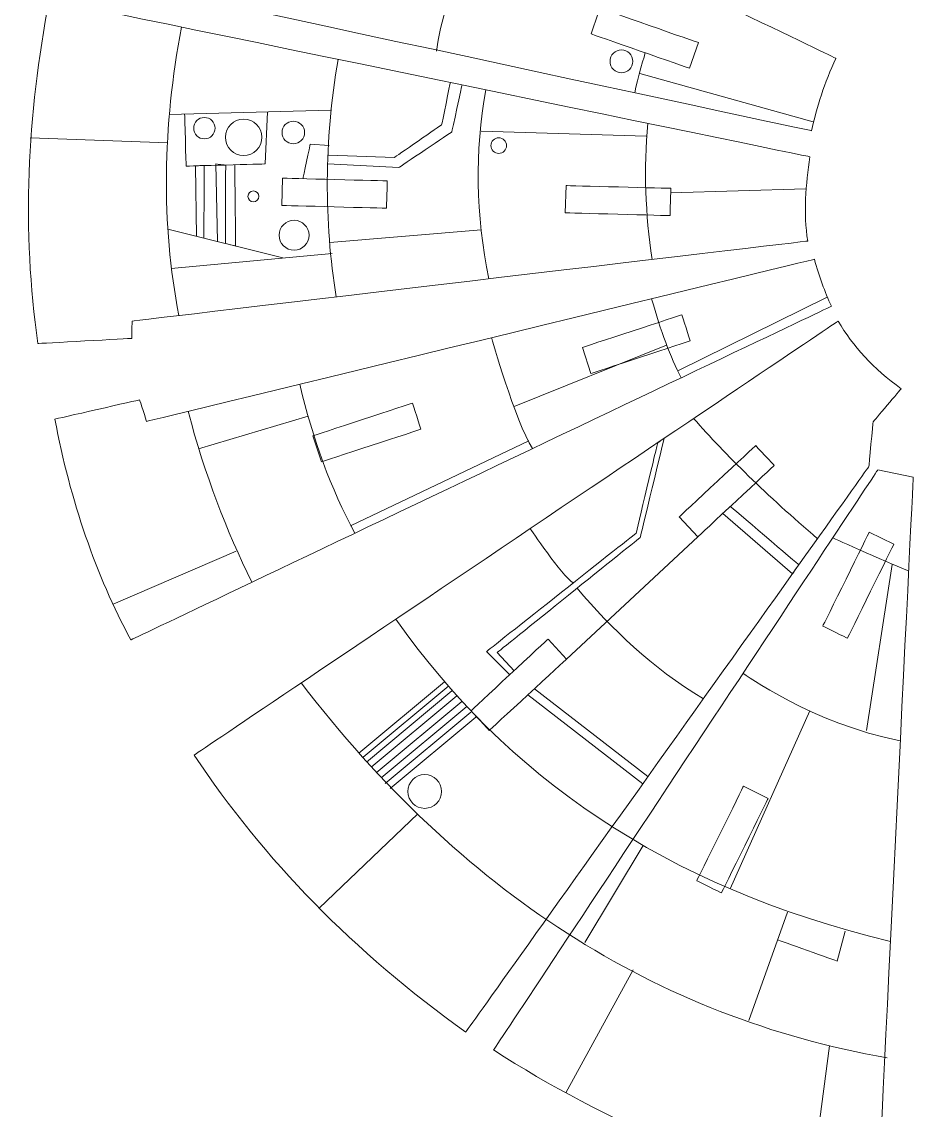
# Model space of a CAD drawing. Header units: centimetres. Extents: x -38.8 to 38.7, y -43.9 to 43.9.
# Drawn here: x -36.52 to -25.69, y -36.06 to -22.84 of the extents above; entities that cross this region are included whole.
import ezdxf

# ---------------------------------------------------------------- set-up
doc = ezdxf.new("R2010")
doc.units = ezdxf.units.CM
doc.header["$MEASUREMENT"] = 0
doc.layers.add('Layer 1', color=7, linetype='Continuous')

msp = doc.modelspace()

# ---------------------------------------------------------------- linework, layer by layer
at = {"layer": 'Layer 1', "color": 114, "lineweight": 20}
for centre, major_axis in [((-29.23351, -23.31786), (0, 0.13845)), ((-34.30032, -24.12925), (0, 0.12974)), ((-33.82407, -24.23949), (0, 0.2213)), ((-33.21993, -24.18217), (0, 0.13752)), ((-30.724, -24.34091), (0, 0.09446)), ((-33.705, -24.95828), (0, 0.06614)), ((-33.21111, -25.43012), (0, 0.18161)), ((-31.62364, -32.1858), (0, 0.20496))]:
    msp.add_ellipse(centre, major_axis=major_axis, ratio=1, dxfattribs=at)
at = {"layer": 'Layer 1', "color": 250, "lineweight": 20}
for points, knots in [([(-26.92411, -24.16099), (-26.86213, -23.88307), (-26.76549, -23.57025), (-26.62678, -23.28149), (-26.62678, -23.28149), (-26.62678, -23.28149), (-35.13201, -19.19197), (-35.13201, -19.19197), (-35.13201, -19.19197), (-35.64276, -20.18892), (-35.91185, -21.03339), (-36.1599, -22.17421), (-36.1599, -22.17421), (-36.1599, -22.17421), (-26.92411, -24.16099), (-26.92411, -24.16099)], [0, 0, 0, 0, 0.2, 0.2, 0.2, 0.20000001, 0.4, 0.4, 0.4, 0.40000001, 0.6, 0.6, 0.6, 0.60000001, 1, 1, 1, 1]), ([(-26.9433, -24.47678), (-26.99355, -24.81545), (-27.0228, -25.15542), (-26.97008, -25.5005), (-26.97008, -25.5005), (-26.97008, -25.5005), (-35.17847, -26.47259), (-35.17847, -26.47259), (-35.17847, -26.47259), (-35.17847, -26.47259), (-35.18398, -26.68326), (-35.18398, -26.68326), (-35.18398, -26.68326), (-35.18398, -26.68326), (-36.32299, -26.74504), (-36.32299, -26.74504), (-36.32299, -26.74504), (-36.51936, -25.37154), (-36.45917, -23.97867), (-36.18441, -22.56959), (-36.18441, -22.56959), (-36.18441, -22.56959), (-26.9433, -24.47678), (-26.9433, -24.47678)], [0, 0, 0, 0, 0.14285714, 0.14285714, 0.14285714, 0.14285715, 0.28571429, 0.28571429, 0.28571429, 0.2857143, 0.42857143, 0.42857143, 0.42857143, 0.42857144, 0.57142857, 0.57142857, 0.57142857, 0.57142858, 0.71428571, 0.71428571, 0.71428571, 0.71428572, 1, 1, 1, 1]), ([(-36.11682, -27.66328), (-35.92928, -28.66529), (-35.61705, -29.55505), (-35.19433, -30.3454), (-35.19433, -30.3454), (-35.19433, -30.3454), (-26.68319, -26.29232), (-26.68319, -26.29232), (-26.68319, -26.29232), (-26.76237, -26.1183), (-26.83275, -25.93089), (-26.88893, -25.72178), (-26.88893, -25.72178), (-26.88893, -25.72178), (-35.00236, -27.69083), (-35.00236, -27.69083), (-35.00236, -27.69083), (-35.00236, -27.69083), (-35.0881, -27.42938), (-35.0881, -27.42938), (-35.0881, -27.42938), (-35.0881, -27.42938), (-36.11682, -27.66328), (-36.11682, -27.66328)], [0, 0, 0, 0, 0.14285714, 0.14285714, 0.14285714, 0.14285715, 0.28571429, 0.28571429, 0.28571429, 0.2857143, 0.42857143, 0.42857143, 0.42857143, 0.42857144, 0.57142857, 0.57142857, 0.57142857, 0.57142858, 0.71428571, 0.71428571, 0.71428571, 0.71428572, 1, 1, 1, 1]), ([(-26.60005, -26.47204), (-26.4219, -26.77776), (-26.1727, -27.05406), (-25.83466, -27.29362), (-25.83466, -27.29362), (-25.83466, -27.29362), (-26.17619, -27.69784), (-26.17619, -27.69784), (-26.17619, -27.69784), (-26.17619, -27.69784), (-26.22741, -28.24026), (-26.22741, -28.24026), (-26.22741, -28.24026), (-26.22741, -28.24026), (-31.12566, -35.10861), (-31.12566, -35.10861), (-31.12566, -35.10861), (-32.48436, -34.13941), (-33.5798, -33.01503), (-34.42467, -31.74296), (-34.42467, -31.74296), (-34.42467, -31.74296), (-26.60005, -26.47204), (-26.60005, -26.47204)], [0, 0, 0, 0, 0.14285714, 0.14285714, 0.14285714, 0.14285715, 0.28571429, 0.28571429, 0.28571429, 0.2857143, 0.42857143, 0.42857143, 0.42857143, 0.42857144, 0.57142857, 0.57142857, 0.57142857, 0.57142858, 0.71428571, 0.71428571, 0.71428571, 0.71428572, 1, 1, 1, 1]), ([(-26.12008, -28.28121), (-26.12008, -28.28121), (-25.68825, -28.36972), (-25.68825, -28.36972), (-25.68825, -28.36972), (-25.68825, -28.36972), (-26.11984, -37.17603), (-26.11984, -37.17603), (-26.11984, -37.17603), (-27.88737, -36.8724), (-29.41134, -36.20872), (-30.78677, -35.32551), (-30.78677, -35.32551), (-30.78677, -35.32551), (-26.12008, -28.28121), (-26.12008, -28.28121)], [0, 0, 0, 0, 0.2, 0.2, 0.2, 0.20000001, 0.4, 0.4, 0.4, 0.40000001, 0.6, 0.6, 0.6, 0.60000001, 1, 1, 1, 1])]:
    msp.add_open_spline(points, degree=3, knots=knots, dxfattribs=at)
at = {"layer": 'Layer 1', "color": 114, "lineweight": 20}
for points in [[(-30.79483, -21.27313), (-30.79483, -21.27313), (-31.41535, -22.51709), (-31.47962, -23.19363)], [(-34.57938, -22.90084), (-34.80811, -24.11522), (-34.8263, -25.28503), (-34.61038, -26.40531)], [(-28.94336, -23.21396), (-28.94336, -23.21396), (-29.04307, -23.53429), (-29.07127, -23.69909)], [(-32.67709, -23.29344), (-32.84526, -24.2977), (-32.84869, -25.25853), (-32.69854, -26.1789)], [(-26.90365, -24.05191), (-26.90365, -24.05191), (-29.00832, -23.46373), (-29.00832, -23.46373)], [(-30.87907, -23.66451), (-31.01843, -24.41314), (-31.00334, -25.17842), (-30.84401, -25.95927)], [(-34.72654, -23.96396), (-34.72654, -23.96396), (-32.76893, -23.9088), (-32.76893, -23.9088)], [(-30.93822, -24.16769), (-30.93822, -24.16769), (-28.93317, -24.22595), (-28.93317, -24.22595)], [(-28.91481, -24.06991), (-28.96101, -24.62283), (-28.94577, -25.17476), (-28.85898, -25.7242)], [(-36.41624, -24.24618), (-36.41624, -24.24618), (-34.7461, -24.30723), (-34.7461, -24.30723)], [(-28.63547, -24.91648), (-28.63547, -24.91648), (-26.99138, -24.8661), (-26.99138, -24.8661)], [(-34.74348, -25.35726), (-34.74348, -25.35726), (-33.34662, -25.70336), (-33.34662, -25.70336)], [(-32.7778, -25.51805), (-32.7778, -25.51805), (-30.93783, -25.36532), (-30.93783, -25.36532)], [(-34.70321, -25.83562), (-34.70321, -25.83562), (-32.74798, -25.64978), (-32.74798, -25.64978)], [(-28.8663, -26.20168), (-28.75782, -26.59035), (-28.63833, -26.91297), (-28.50634, -27.16052)], [(-28.54908, -27.07686), (-28.54908, -27.07686), (-26.73283, -26.18064), (-26.73283, -26.18064)], [(-30.81203, -26.67389), (-30.81203, -26.67389), (-30.52319, -27.68972), (-30.31396, -28.02133)], [(-30.5384, -27.51154), (-30.5384, -27.51154), (-28.68401, -26.76346), (-28.68401, -26.76346)], [(-33.14221, -27.2394), (-32.9857, -27.90157), (-32.7646, -28.50689), (-32.47115, -29.0486)], [(-34.49774, -27.56838), (-34.29568, -28.34351), (-34.02832, -29.02165), (-33.72433, -29.64537)], [(-34.37087, -28.02614), (-34.37087, -28.02614), (-33.03875, -27.62574), (-33.03875, -27.62574)], [(-28.35631, -27.65513), (-27.96639, -28.10104), (-27.46536, -28.58786), (-26.85201, -29.11609)], [(-32.5236, -28.95871), (-32.5236, -28.95871), (-30.35907, -27.92783), (-30.35907, -27.92783)], [(-30.34128, -28.99226), (-30.34128, -28.99226), (-29.96057, -29.56345), (-29.8187, -29.6527)], [(-29.89955, -30.57738), (-29.89955, -30.57738), (-28.30644, -29.0932), (-28.30644, -29.0932)], [(-26.66571, -29.10483), (-26.66571, -29.10483), (-25.8944, -29.45366), (-25.74389, -29.50519)], [(-35.41035, -29.91195), (-35.41035, -29.91195), (-33.91583, -29.26607), (-33.91583, -29.26607)], [(-25.94379, -29.42972), (-25.94379, -29.42972), (-26.25751, -31.44668), (-26.25751, -31.44668)], [(-29.77305, -29.71808), (-29.34659, -30.21343), (-28.87057, -30.68081), (-28.23847, -31.06019)], [(-31.97435, -30.09234), (-30.64843, -31.97866), (-28.72081, -33.34833), (-25.96449, -34.00643)], [(-27.75605, -30.7507), (-27.75605, -30.7507), (-26.90383, -31.36616), (-25.84511, -31.57047)], [(-33.12573, -30.86795), (-31.18652, -33.39315), (-28.82108, -34.92971), (-26.00486, -35.42052)], [(-31.38236, -30.85263), (-31.38236, -30.85263), (-32.42279, -31.71891), (-32.42279, -31.71891)], [(-31.33236, -30.90263), (-31.33236, -30.90263), (-32.37279, -31.76891), (-32.37279, -31.76891)], [(-31.29236, -30.96263), (-31.29236, -30.96263), (-32.33279, -31.82891), (-32.33279, -31.82891)], [(-31.23236, -31.02263), (-31.23236, -31.02263), (-32.27279, -31.88891), (-32.27279, -31.88891)], [(-30.36968, -31.01078), (-30.36968, -31.01078), (-28.97436, -32.09206), (-28.97436, -32.09206)], [(-28.91185, -32.00441), (-28.91185, -32.00441), (-30.28885, -30.94006), (-30.28885, -30.94006)], [(-31.17236, -31.09263), (-31.17236, -31.09263), (-32.21279, -31.95891), (-32.21279, -31.95891)], [(-31.11236, -31.15263), (-31.11236, -31.15263), (-32.15279, -32.01891), (-32.15279, -32.01891)], [(-31.06236, -31.22263), (-31.06236, -31.22263), (-32.10279, -32.08891), (-32.10279, -32.08891)], [(-31.00236, -31.28263), (-31.00236, -31.28263), (-32.04279, -32.14891), (-32.04279, -32.14891)], [(-26.94372, -31.20819), (-26.94372, -31.20819), (-27.91115, -33.36913), (-27.91115, -33.36913)], [(-31.70532, -32.45835), (-31.70532, -32.45835), (-32.90481, -33.60331), (-32.90481, -33.60331)], [(-28.9681, -32.84261), (-28.9681, -32.84261), (-29.67851, -34.02002), (-29.67851, -34.02002)], [(-27.2147, -33.65287), (-27.2147, -33.65287), (-27.68384, -34.96657), (-27.68384, -34.96657)], [(-29.09133, -34.35042), (-29.09133, -34.35042), (-29.90733, -35.84744), (-29.90733, -35.84744)], [(-26.70708, -35.27423), (-26.70708, -35.27423), (-26.93442, -36.99786), (-26.93442, -36.99786)]]:
    msp.add_open_spline(points, degree=3, dxfattribs=at)
at = {"layer": 'Layer 1', "color": 240, "lineweight": 20}
for points in [[(-28.29796, -23.09072), (-28.29796, -23.09072), (-28.40705, -23.40238), (-28.40705, -23.40238), (-28.40705, -23.40238), (-28.40705, -23.40238), (-29.60314, -22.98372), (-29.60314, -22.98372), (-29.60314, -22.98372), (-29.60314, -22.98372), (-29.49405, -22.67205), (-29.49405, -22.67205), (-29.49405, -22.67205), (-29.49405, -22.67205), (-28.29796, -23.09072), (-28.29796, -23.09072)], [(-33.34963, -24.73664), (-33.34963, -24.73664), (-33.3583, -25.06813), (-33.3583, -25.06813), (-33.3583, -25.06813), (-33.3583, -25.06813), (-32.08758, -25.10137), (-32.08758, -25.10137), (-32.08758, -25.10137), (-32.08758, -25.10137), (-32.07891, -24.76988), (-32.07891, -24.76988), (-32.07891, -24.76988), (-32.07891, -24.76988), (-33.34963, -24.73664), (-33.34963, -24.73664)], [(-29.90668, -24.82671), (-29.90668, -24.82671), (-29.91536, -25.1582), (-29.91536, -25.1582), (-29.91536, -25.1582), (-29.91536, -25.1582), (-28.64267, -25.1915), (-28.64267, -25.1915), (-28.64267, -25.1915), (-28.64267, -25.1915), (-28.634, -24.86001), (-28.634, -24.86001), (-28.634, -24.86001), (-28.634, -24.86001), (-29.90668, -24.82671), (-29.90668, -24.82671)], [(-29.70818, -26.79241), (-29.70818, -26.79241), (-29.60437, -27.10893), (-29.60437, -27.10893), (-29.60437, -27.10893), (-29.60437, -27.10893), (-28.3967, -26.71286), (-28.3967, -26.71286), (-28.3967, -26.71286), (-28.3967, -26.71286), (-28.50051, -26.39636), (-28.50051, -26.39636), (-28.50051, -26.39636), (-28.50051, -26.39636), (-29.70818, -26.79241), (-29.70818, -26.79241)], [(-32.98294, -27.86638), (-32.98294, -27.86638), (-32.87913, -28.18289), (-32.87913, -28.18289), (-32.87913, -28.18289), (-32.87913, -28.18289), (-31.66907, -27.78605), (-31.66907, -27.78605), (-31.66907, -27.78605), (-31.66907, -27.78605), (-31.77289, -27.46954), (-31.77289, -27.46954), (-31.77289, -27.46954), (-31.77289, -27.46954), (-32.98294, -27.86638), (-32.98294, -27.86638)], [(-28.53236, -28.8507), (-28.53236, -28.8507), (-28.30644, -29.0932), (-28.30644, -29.0932), (-28.30644, -29.0932), (-28.30644, -29.0932), (-27.37647, -28.22682), (-27.37647, -28.22682), (-27.37647, -28.22682), (-27.37647, -28.22682), (-27.60239, -27.98431), (-27.60239, -27.98431), (-27.60239, -27.98431), (-27.60239, -27.98431), (-28.53236, -28.8507), (-28.53236, -28.8507)], [(-26.22242, -29.03508), (-26.22242, -29.03508), (-25.92324, -29.18312), (-25.92324, -29.18312), (-25.92324, -29.18312), (-25.92324, -29.18312), (-26.4881, -30.32457), (-26.4881, -30.32457), (-26.4881, -30.32457), (-26.4881, -30.32457), (-26.78726, -30.17655), (-26.78726, -30.17655), (-26.78726, -30.17655), (-26.78726, -30.17655), (-26.22242, -29.03508), (-26.22242, -29.03508)], [(-30.12548, -30.33486), (-30.12548, -30.33486), (-29.89955, -30.57738), (-29.89955, -30.57738), (-29.89955, -30.57738), (-29.89955, -30.57738), (-30.83982, -31.44418), (-30.83982, -31.44418), (-30.83982, -31.44418), (-30.83982, -31.44418), (-31.06127, -31.20641), (-31.06127, -31.20641), (-31.06127, -31.20641), (-31.06127, -31.20641), (-30.12548, -30.33486), (-30.12548, -30.33486)], [(-27.75022, -32.12254), (-27.75022, -32.12254), (-27.45105, -32.27057), (-27.45105, -32.27057), (-27.45105, -32.27057), (-27.45105, -32.27057), (-28.01878, -33.41784), (-28.01878, -33.41784), (-28.01878, -33.41784), (-28.01878, -33.41784), (-28.31794, -33.26981), (-28.31794, -33.26981), (-28.31794, -33.26981), (-28.31794, -33.26981), (-27.75022, -32.12254), (-27.75022, -32.12254)]]:
    msp.add_open_spline(points, degree=3, knots=[0, 0, 0, 0, 0.2, 0.2, 0.2, 0.20000001, 0.4, 0.4, 0.4, 0.40000001, 0.6, 0.6, 0.6, 0.60000001, 1, 1, 1, 1], dxfattribs=at)
at = {"layer": 'Layer 1', "color": 114, "lineweight": 20}
for points, knots in [([(-32.80008, -24.56125), (-32.80008, -24.56125), (-31.93822, -24.6076), (-31.93822, -24.6076), (-31.93822, -24.6076), (-31.93822, -24.6076), (-31.2944, -24.17545), (-31.2944, -24.17545), (-31.2944, -24.17545), (-31.2944, -24.17545), (-31.16959, -23.60456), (-31.16959, -23.60456)], [0, 0, 0, 0, 0.25, 0.25, 0.25, 0.25000001, 0.5, 0.5, 0.5, 0.50000001, 1, 1, 1, 1]), ([(-32.79395, -24.45601), (-32.79395, -24.45601), (-31.99113, -24.48413), (-31.99113, -24.48413), (-31.99113, -24.48413), (-31.99113, -24.48413), (-31.41787, -24.08725), (-31.41787, -24.08725), (-31.41787, -24.08725), (-31.41787, -24.08725), (-31.31217, -23.57513), (-31.31217, -23.57513)], [0, 0, 0, 0, 0.25, 0.25, 0.25, 0.25000001, 0.5, 0.5, 0.5, 0.50000001, 1, 1, 1, 1]), ([(-33.53528, -23.9304), (-33.53528, -23.9304), (-33.56105, -24.5635), (-33.56105, -24.5635), (-33.56105, -24.5635), (-33.56105, -24.5635), (-34.52237, -24.58995), (-34.52237, -24.58995), (-34.52237, -24.58995), (-34.52237, -24.58995), (-34.54015, -23.95871), (-34.54015, -23.95871)], [0, 0, 0, 0, 0.25, 0.25, 0.25, 0.25000001, 0.5, 0.5, 0.5, 0.50000001, 1, 1, 1, 1]), ([(-32.78635, -24.34134), (-32.78635, -24.34134), (-33.01424, -24.32537), (-33.01424, -24.32537), (-33.01424, -24.32537), (-33.01424, -24.32537), (-33.10228, -24.74312), (-33.10228, -24.74312)], [0, 0, 0, 0, 0.33333333, 0.33333333, 0.33333333, 0.33333334, 1, 1, 1, 1]), ([(-34.3961, -25.44333), (-34.3961, -25.44333), (-34.40751, -24.58678), (-34.40751, -24.58678), (-34.40751, -24.58678), (-34.40751, -24.58678), (-34.30188, -24.58114), (-34.30188, -24.58114), (-34.30188, -24.58114), (-34.30188, -24.58114), (-34.30683, -25.46545), (-34.30683, -25.46545)], [0, 0, 0, 0, 0.25, 0.25, 0.25, 0.25000001, 0.5, 0.5, 0.5, 0.50000001, 1, 1, 1, 1]), ([(-34.14079, -25.50659), (-34.14079, -25.50659), (-34.16077, -24.5635), (-34.16077, -24.5635), (-34.16077, -24.5635), (-34.16077, -24.5635), (-34.04171, -24.57672), (-34.04171, -24.57672), (-34.04171, -24.57672), (-34.04171, -24.57672), (-34.04505, -25.53031), (-34.04505, -25.53031), (-34.04505, -25.53031), (-34.04505, -25.53031), (-33.9207, -25.56113), (-33.9207, -25.56113), (-33.9207, -25.56113), (-33.9207, -25.56113), (-33.93144, -24.57369), (-33.93144, -24.57369)], [0, 0, 0, 0, 0.16666667, 0.16666667, 0.16666667, 0.16666668, 0.33333333, 0.33333333, 0.33333333, 0.33333334, 0.5, 0.5, 0.5, 0.50000001, 0.66666667, 0.66666667, 0.66666667, 0.66666668, 1, 1, 1, 1]), ([(-30.53816, -30.71933), (-30.53816, -30.71933), (-30.74352, -30.49889), (-30.74352, -30.49889), (-30.74352, -30.49889), (-30.74352, -30.49889), (-29.00608, -29.101), (-29.00608, -29.101), (-29.00608, -29.101), (-29.00608, -29.101), (-28.71514, -27.89685), (-28.71514, -27.89685), (-28.71514, -27.89685), (-28.71514, -27.89685), (-28.79334, -27.94952), (-28.79334, -27.94952), (-28.79334, -27.94952), (-28.79334, -27.94952), (-29.05459, -29.04809), (-29.05459, -29.04809), (-29.05459, -29.04809), (-29.05459, -29.04809), (-30.8714, -30.48566), (-30.8714, -30.48566), (-30.8714, -30.48566), (-30.8714, -30.48566), (-30.59047, -30.76806), (-30.59047, -30.76806)], [0, 0, 0, 0, 0.125, 0.125, 0.125, 0.12500001, 0.25, 0.25, 0.25, 0.25000001, 0.375, 0.375, 0.375, 0.37500001, 0.5, 0.5, 0.5, 0.50000001, 0.625, 0.625, 0.625, 0.62500001, 0.75, 0.75, 0.75, 0.75000001, 1, 1, 1, 1]), ([(-28.00216, -28.80974), (-28.00216, -28.80974), (-27.15628, -29.54273), (-27.15628, -29.54273), (-27.15628, -29.54273), (-27.15628, -29.54273), (-27.07771, -29.43256), (-27.07771, -29.43256), (-27.07771, -29.43256), (-27.07771, -29.43256), (-27.9103, -28.72416), (-27.9103, -28.72416)], [0, 0, 0, 0, 0.25, 0.25, 0.25, 0.25000001, 0.5, 0.5, 0.5, 0.50000001, 1, 1, 1, 1]), ([(-26.51525, -33.88087), (-26.51525, -33.88087), (-26.6114, -34.24724), (-26.6114, -34.24724), (-26.6114, -34.24724), (-26.6114, -34.24724), (-27.33471, -33.98894), (-27.33471, -33.98894)], [0, 0, 0, 0, 0.33333333, 0.33333333, 0.33333333, 0.33333334, 1, 1, 1, 1])]:
    msp.add_open_spline(points, degree=3, knots=knots, dxfattribs=at)

doc.saveas('drawing.dxf')
